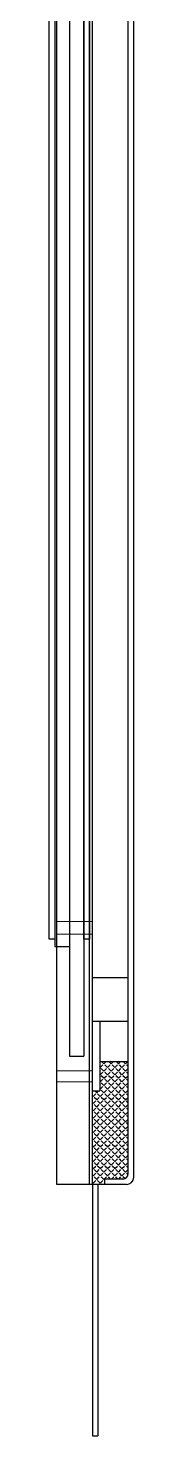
# Model space of a CAD drawing. Header units: millimetres. Extents: x 2479 to 2803, y 2230 to 2386.
# Drawn here: x 2591.78 to 2594.09, y 2297.13 to 2335.6 of the extents above; entities that cross this region are included whole.
import ezdxf

# ---------------------------------------------------------------- set-up
doc = ezdxf.new("R2010")
doc.units = ezdxf.units.MM
for name, color, linetype in [('dim', 4, 'Continuous'), ('DWG', 7, 'Continuous'), ('fpc', 40, 'Continuous'), ('铁框', 232, 'Continuous')]:
    doc.layers.add(name, color=color, linetype=linetype)
doc.layers.add('胶框', color=7, linetype='Continuous', lineweight=18)

msp = doc.modelspace()

# ---------------------------------------------------------------- hatches: boundary and pattern name
at = {"layer": 'dim'}
h = msp.add_hatch(dxfattribs=at)
h.set_pattern_fill('ANGLE', color=0, scale=0.02, angle=45, style=0)
h.set_pattern_definition([(45, (875.5365, 3131.63863), (-0.098782817, 0.098782817), [0.1016, -0.0381]), (135, (875.5365, 3131.63863), (-0.098782817, -0.098782817), [0.1016, -0.0381])])
h.paths.add_polyline_path([(2592.957, 2303.998), (2593.287, 2303.998), (2593.287, 2304.148), (2593.787, 2304.148, 0.414214), (2593.937, 2304.298), (2593.937, 2307.358), (2593.157, 2307.358), (2593.157, 2306.558), (2592.957, 2306.558)])

# ---------------------------------------------------------------- linework, layer by layer
for p, q in [((2591.927, 2354.108), (2591.927, 2310.507)), ((2592.327, 2354.108), (2592.327, 2307.508)), ((2592.727, 2354.108), (2592.727, 2307.508)), ((2591.927, 2310.507), (2592.327, 2310.507)), ((2592.327, 2307.508), (2592.727, 2307.508))]:
    msp.add_line(p, q)
at = {"color": 6}
for points in [[(2591.777, 2353.908), (2591.927, 2353.908), (2591.927, 2310.707), (2591.777, 2310.707)], [(2592.727, 2353.908), (2592.877, 2353.908), (2592.877, 2310.707), (2592.727, 2310.707)]]:
    msp.add_lwpolyline(points, close=True, dxfattribs=at)
at = {"layer": 'dim', "color": 0}
for p, q in [((2592.957, 2309.658), (2593.937, 2309.658)), ((2592.957, 2308.458), (2593.937, 2308.458)), ((2593.157, 2308.458), (2593.157, 2306.558)), ((2593.157, 2307.358), (2593.937, 2307.358)), ((2592.957, 2306.558), (2593.157, 2306.558)), ((2593.287, 2303.998), (2591.987, 2303.998))]:
    msp.add_line(p, q, dxfattribs=at)
at = {"layer": 'DWG', "color": 7}
for p, q in [((2592.877, 2303.998), (2592.877, 2354.199)), ((2592.957, 2303.998), (2592.957, 2354.199))]:
    msp.add_line(p, q, dxfattribs=at)
at = {"layer": 'fpc', "ltscale": 10}
for p, q in [((2592.957, 2303.998), (2592.957, 2297.129)), ((2593.107, 2303.998), (2593.107, 2297.129)), ((2592.957, 2297.129), (2593.107, 2297.129))]:
    msp.add_line(p, q, dxfattribs=at)
at = {"layer": '胶框', "color": 7}
for p, q in [((2591.987, 2311.189), (2592.957, 2311.189)), ((2591.987, 2310.843), (2592.957, 2310.843)), ((2591.987, 2307.108), (2592.957, 2307.108)), ((2591.987, 2306.808), (2592.957, 2306.808))]:
    msp.add_line(p, q, dxfattribs=at)
at = {"layer": '铁框', "color": 0, "linetype": 'ByBlock', "ltscale": 5}
msp.add_line((2591.987, 2303.998), (2591.987, 2355.198), dxfattribs=at)
at = {"layer": '铁框', "linetype": 'ByBlock', "ltscale": 5}
for p, q in [((2593.937, 2304.298), (2593.937, 2354.898)), ((2594.087, 2304.198), (2594.087, 2354.998)), ((2593.787, 2304.148), (2593.287, 2304.148)), ((2593.287, 2304.148), (2593.287, 2303.998)), ((2593.887, 2303.998), (2593.287, 2303.998))]:
    msp.add_line(p, q, dxfattribs=at)
for centre, radius in [((2593.787, 2304.298), 0.15), ((2593.887, 2304.198), 0.2)]:
    msp.add_arc(centre, radius, 270, 0, dxfattribs=at)

doc.saveas('drawing.dxf')
